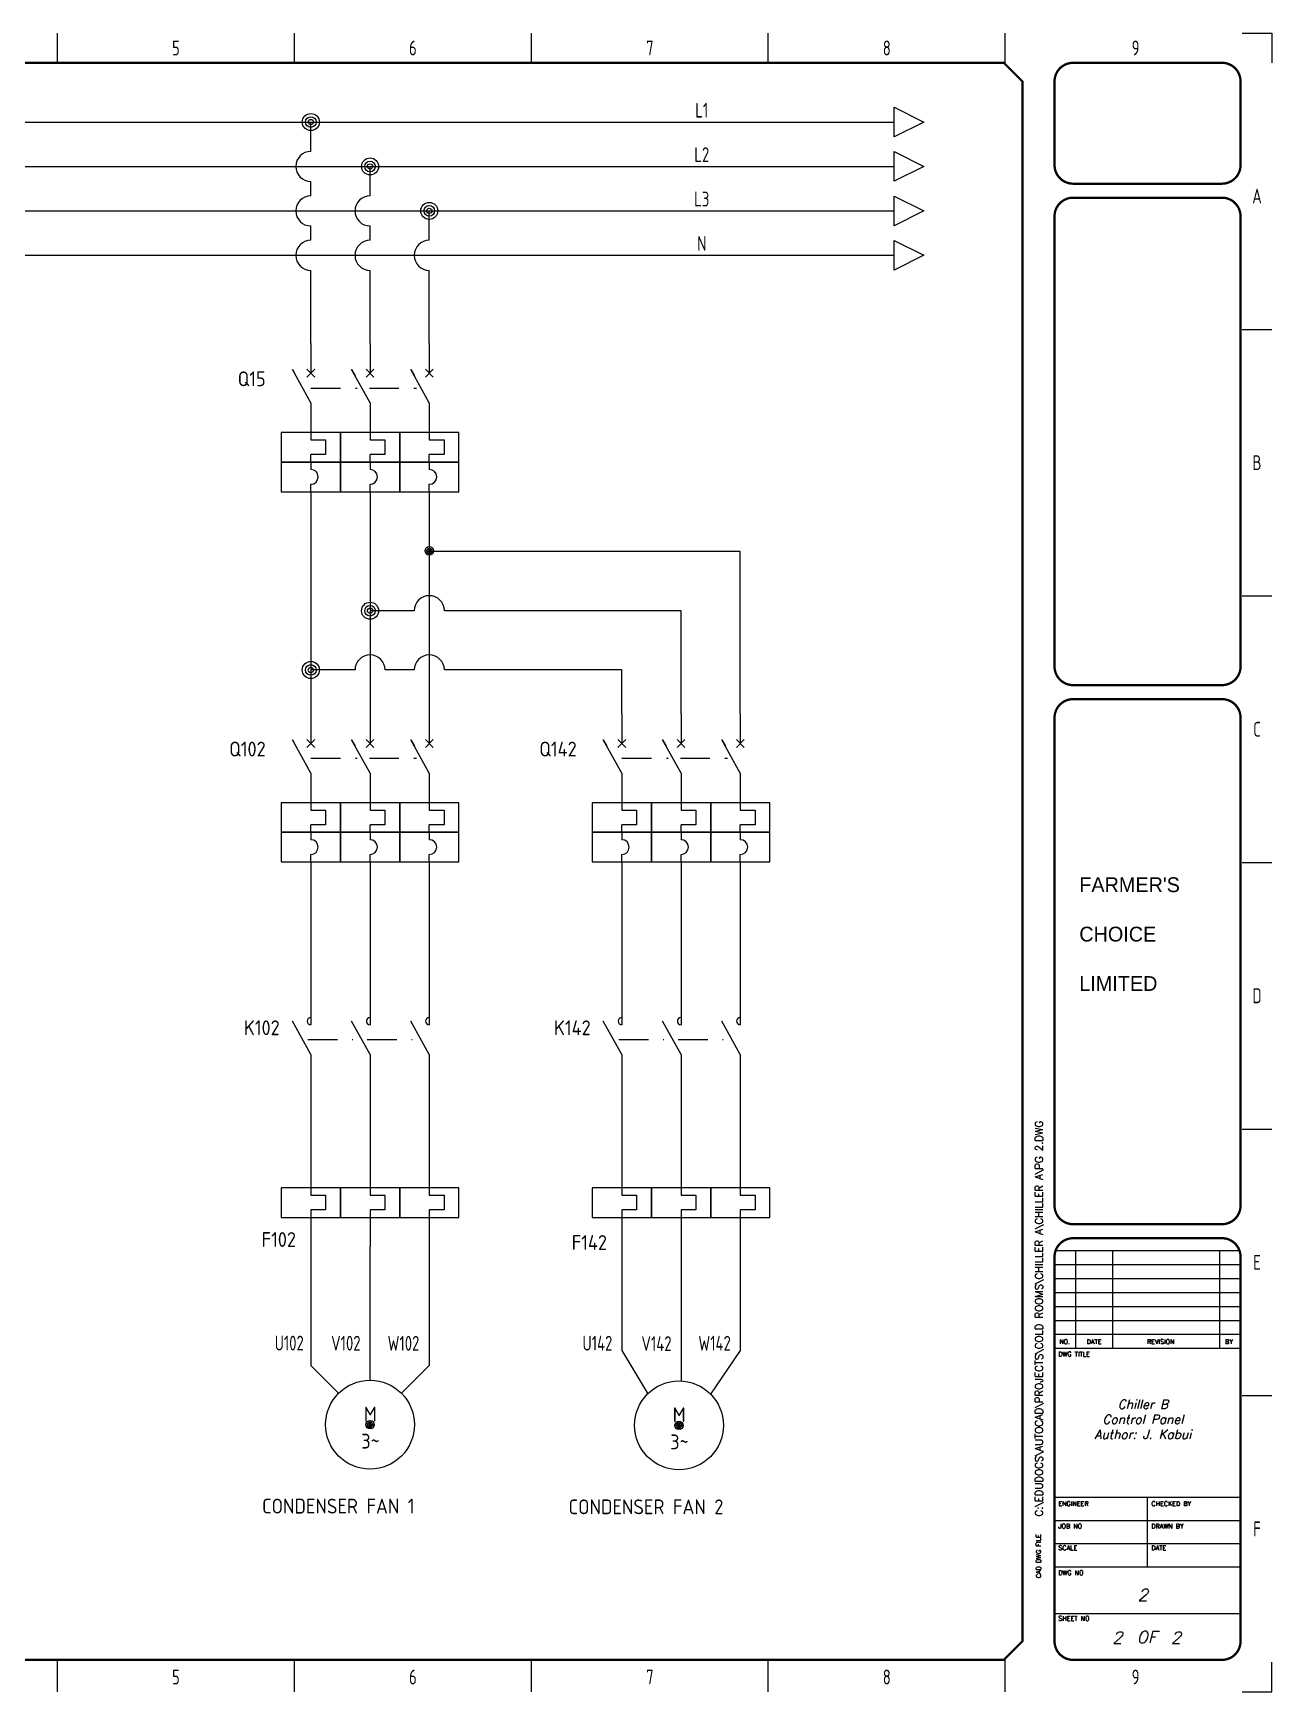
# Model space of a CAD drawing. Extents: x 5 to 415, y 5 to 285.
# Drawn here: x 205.9 to 415, y 5 to 285 of the extents above; entities that cross this region are included whole.
import ezdxf
from ezdxf.enums import TextEntityAlignment as Align

# ---------------------------------------------------------------- set-up
doc = ezdxf.new("R2010")
doc.units = 0
doc.header["$LTSCALE"] = 10
doc.linetypes.add('DASHED', pattern=[0.75, 0.5, -0.25])
for name, color, linetype in [('LINK', 252, 'DASHED'), ('MISC', 4, 'Continuous'), ('SYMS', 7, 'Continuous'), ('TAGS', 4, 'Continuous'), ('TITLE', 7, 'Continuous'), ('Title blocks', 7, 'Continuous'), ('WIRECOPY', 70, 'Continuous'), ('WIREFIXED', 4, 'Continuous'), ('WIRES', 7, 'Continuous')]:
    doc.layers.add(name, color=color, linetype=linetype)
doc.styles.add('ISO8', font='ISO8.shx', dxfattribs={"width": 0.8})
doc.styles.add('ITALIC', font='ITALIC')
doc.styles.add('SIMPLEX', font='simplex')
doc.styles.add('WD_IEC', font='ISOCP2.shx', dxfattribs={"width": 0.9, "height": 4})

# ---------------------------------------------------------------- blocks, each defined once
blk = doc.blocks.new('LOGO')
at = {"insert": (164.54, 58.42), "char_height": 8.749, "attachment_point": 1, "rotation": 270}
blk.add_mtext_dynamic_manual_height_columns("FARMER'S \\P\\PCHOICE \\P\\PLIMITED", width=87.4891, gutter_width=43.74, heights=[0], dxfattribs=at)
blk = doc.blocks.new('Title_blocks_A3')
at = {"layer": 'TITLE'}
for p, q in [((372.89, 276.86), (372.89, 259.33)), ((378.32, 79.49), (409.72, 79.49)), ((381.85, 79.49), (381.85, 63)), ((388.13, 79.49), (388.13, 63)), ((406.19, 79.49), (406.19, 63)), ((378.32, 77.13), (409.72, 77.13)), ((378.32, 74.78), (409.72, 74.78)), ((378.32, 72.42), (409.72, 72.42)), ((378.32, 70.06), (409.72, 70.06)), ((378.32, 67.71), (409.72, 67.71)), ((378.32, 65.35), (409.72, 65.35)), ((378.32, 63), (409.72, 63)), ((372.89, 13.53), (372.89, 37.81)), ((378.32, 37.87), (409.72, 37.87)), ((394.02, 26.1), (394.02, 37.87)), ((378.32, 33.95), (409.72, 33.95)), ((378.32, 30.02), (409.72, 30.02)), ((378.32, 26.1), (409.72, 26.1)), ((378.32, 18.24), (409.72, 18.24))]:
    blk.add_line(p, q, dxfattribs=at)
at = {"layer": 'TITLE', "const_width": 0.392}
blk.add_lwpolyline([(372.89, 13.53), (372.89, 276.86), (369.75, 280), (12.53, 280), (9.39, 276.86), (9.39, 13.53), (12.53, 10.39), (369.75, 10.39)], close=True, dxfattribs=at)
for points in [[(381.46, 280, 0.414214), (378.32, 276.86, 0.414214)], [(409.72, 276.86, 0.414214), (406.58, 280, 0.414214)], [(378.32, 262.73, 0.414214), (381.46, 259.59, 0.414214)], [(406.58, 259.59, 0.414214), (409.72, 262.73, 0.414214)], [(381.46, 257.23, 0.414214), (378.32, 254.09, 0.414214)], [(409.72, 254.09, 0.414214), (406.58, 257.23, 0.414214)], [(378.32, 178.08, 0.414214), (381.46, 174.94, 0.414214)], [(406.58, 174.94, 0.414214), (409.72, 178.08, 0.414214)], [(381.46, 172.58, 0.414214), (378.32, 169.44, 0.414214)], [(409.72, 169.44, 0.414214), (406.58, 172.58, 0.414214)], [(378.32, 87.08, 0.414214), (381.46, 83.94, 0.414214)], [(406.58, 83.94, 0.414214), (409.72, 87.08, 0.414214)], [(381.46, 81.58, 0.414214), (378.32, 78.44, 0.414214)], [(409.72, 78.44, 0.414214), (406.58, 81.58, 0.414214)], [(378.32, 13.53, 0.414214), (381.46, 10.39, 0.414214)], [(406.58, 10.39, 0.414214), (409.72, 13.53, 0.414214)]]:
    blk.add_lwpolyline(points, format="xyb", dxfattribs=at)
for points in [[(406.58, 280), (381.46, 280)], [(378.32, 276.86), (378.32, 262.73)], [(409.72, 276.86), (409.72, 262.73)], [(406.58, 259.59), (381.46, 259.59)], [(406.58, 257.23), (381.46, 257.23)], [(378.32, 254.09), (378.32, 178.08)], [(409.72, 254.09), (409.72, 178.08)], [(381.46, 174.94), (406.58, 174.94)], [(381.46, 172.58), (406.58, 172.58)], [(381.46, 83.94), (406.58, 83.94)], [(381.46, 81.58), (406.58, 81.58)], [(378.32, 78.44), (378.32, 13.53)], [(409.72, 78.44), (409.72, 13.53)], [(381.46, 10.39), (406.58, 10.39)]]:
    blk.add_lwpolyline(points, dxfattribs=at)
at = {"layer": 'TITLE', "color": 7, "const_width": 0.392}
for points in [[(378.32, 169.44), (378.32, 87.08)], [(409.72, 169.44), (409.72, 87.08)]]:
    blk.add_lwpolyline(points, dxfattribs=at)
at = {"layer": 'Title blocks', "color": 2}
for p, q in [((210, 280), (210, 285)), ((410, 145), (415, 145)), ((210, 5), (210, 10.39))]:
    blk.add_line(p, q, dxfattribs=at)
at = {"layer": 'Title blocks', "color": 7}
for p, q in [((250, 280), (250, 285)), ((290, 280), (290, 285)), ((330, 280), (330, 285)), ((370, 280), (370, 285)), ((410, 235), (415, 235)), ((410, 190), (415, 190)), ((410, 100), (415, 100)), ((410, 55), (415, 55)), ((250, 5), (250, 10.39)), ((290, 5), (290, 10.39)), ((330, 5), (330, 10.39)), ((370, 5), (370, 10.64))]:
    blk.add_line(p, q, dxfattribs=at)
at = {"layer": 'Title blocks'}
for points in [[(410, 285), (415, 285), (415, 280)], [(410, 5), (415, 5), (415, 10)]]:
    blk.add_lwpolyline(points, dxfattribs=at)
at = {"xscale": 0.2857500000000073, "yscale": 0.2857500000000073, "zscale": 0.2857500000000073, "rotation": 90}
blk.add_blockref('LOGO', (399.19, 95.48), dxfattribs=at)
at = {"layer": 'TITLE', "color": 1}
for s, height, style, p in [('NO.', 0.785, 'SIMPLEX', (380.02, 64.11)), ('DATE', 0.785, 'SIMPLEX', (384.99, 64.11)), ('REVISION', 0.785, 'SIMPLEX', (396.24, 64.11)), ('BY', 0.785, 'SIMPLEX', (407.76, 64.11)), ('OF', 2, 'ITALIC', (393.89, 14.25))]:
    blk.add_text(s, height=height, dxfattribs=dict(at, style=style)).set_placement(p, align=Align.MIDDLE)
at = {"layer": 'TITLE', "color": 1, "style": 'SIMPLEX'}
for s, p in [('DWG TITLE', (378.97, 61.62)), ('ENGINEER', (378.97, 36.37)), ('CHECKED BY', (394.67, 36.37)), ('JOB NO', (378.97, 32.57)), ('DRAWN BY', (394.67, 32.57)), ('SCALE', (378.97, 28.91)), ('DATE', (394.67, 28.91)), ('DWG NO', (378.97, 24.72)), ('SHEET NO', (378.97, 17))]:
    blk.add_text(s, height=0.785, dxfattribs=at).set_placement(p)
blk.add_text('CAD DWG FILE', height=0.7852, rotation=90, dxfattribs=at).set_placement((376.02, 24.2))
at = {"layer": 'TITLE', "color": 1, "style": 'ITALIC'}
for tag, height, p in [('TITLE#1', 1.5, (393.23, 52.79)), ('TITLE#2', 1.5, (393.23, 50.25)), ('TITLE#3', 1.5, (393.23, 47.71)), ('TITLE#4', 1.5, (393.23, 45.16)), ('DWG#', 2, (393.23, 20.38))]:
    blk.add_attdef(tag, text='', height=height, dxfattribs=at).set_placement(p, align=Align.CENTER)
at = {"layer": 'TITLE', "color": 1, "style": 'SIMPLEX'}
blk.add_attdef('CAD#', (376.32, 34.6), '', height=1.25, rotation=90, dxfattribs=at)
at = {"layer": 'TITLE', "color": 1}
for tag, p, height, style in [('ENGINEER', (381.68, 34.6), 1.25, 'ITALIC'), ('CHKDBY', (396.6, 34.6), 1.25, 'ITALIC'), ('JOB#', (384.53, 30.65), 1.25, 'SIMPLEX'), ('DRAWNBY', (397.48, 30.65), 1.25, 'ITALIC'), ('SCALE', (383.14, 26.88), 1.25, 'SIMPLEX'), ('DATE', (396.4, 26.88), 1.25, 'SIMPLEX'), ('SHTS', (397.95, 13.15), 2, 'ITALIC')]:
    blk.add_attdef(tag, p, '', height=height, dxfattribs=dict(at, style=style))
at = {"layer": 'TITLE', "color": 1, "style": 'ITALIC'}
blk.add_attdef('SH#', text='', height=2, dxfattribs=at).set_placement((389.77, 13.15), align=Align.RIGHT)
at = {"layer": 'TITLE', "color": 7, "flags": 9}
blk.add_attdef('WD_TB', (381.46, 10.39), '', height=1.57, dxfattribs=at)
at = {"layer": 'Title blocks', "style": 'ISO8', "width": 0.8}
for s, p in [('5', (230, 282.5)), ('6', (270, 282.5)), ('7', (310, 282.5)), ('8', (350, 282.5)), ('9', (392, 282.5)), ('A', (412.5, 257.5)), ('B', (412.5, 212.5)), ('C', (412.5, 167.5)), ('D', (412.5, 122.5)), ('E', (412.5, 77.5)), ('F', (412.5, 32.5)), ('5', (230, 7.5)), ('6', (270, 7.5)), ('7', (310, 7.5)), ('8', (350, 7.5)), ('9', (392, 7.5))]:
    blk.add_text(s, height=2.5, dxfattribs=at).set_placement(p, align=Align.MIDDLE)
blk = doc.blocks.new('WD_WNH')
at = {"linetype": 'Continuous', "style": 'WD_IEC', "width": 0.8}
blk.add_attdef('WIRENO', text='', height=2.5, dxfattribs=at).set_placement((0, 0.75), align=Align.CENTER)
at = {"style": 'WD_IEC', "flags": 1}
for tag, p in [('W08USER', (0, 0.375)), ('W04USER', (0, 0.875)), ('W05USER', (0, 0.75)), ('W09USER', (0, 0.25)), ('W03USER', (0, 1)), ('W06USER', (0, 0.625)), ('W07USER', (0, 0.5)), ('W02USER', (0, 1.125)), ('W01USER', (0, 1.25)), ('W10USER', (0, 0.125))]:
    blk.add_attdef(tag, text='', height=0.08, dxfattribs=at).set_placement(p, align=Align.CENTER)
blk = doc.blocks.new('WD_WCH')
at = {"linetype": 'Continuous', "style": 'WD_IEC', "width": 0.8}
blk.add_attdef('WIRECOPY', text='', height=2.5, dxfattribs=at).set_placement((0, 0.75), align=Align.CENTER)
blk = doc.blocks.new('VMS21P')
for p, q in [((0, 7.5), (0, 2.5)), ((0, -2.5), (-3.12, 3.12)), ((0, -2.5), (0, -7.5))]:
    blk.add_line(p, q)
blk.add_arc((0, 3.12), 0.625, 90, 270)
at = {"style": 'WD_IEC'}
for tag, p in [('INST', (-5.25, 6.75)), ('LOC', (-5.25, 3.75)), ('TAG2', (-5.25, 0.75)), ('XREF', (-5.25, -3.75)), ('DESC1', (-5.25, -6.75)), ('DESC2', (-5.25, -9.75)), ('DESC3', (-5.25, -12.75))]:
    blk.add_attdef(tag, text='', height=2.5, dxfattribs=at).set_placement(p, align=Align.RIGHT)
blk.add_attdef('TERM01', text='', height=2, rotation=90, dxfattribs=at).set_placement((-1, 7.5), align=Align.RIGHT)
at = {"style": 'WD_IEC', "flags": 1}
for tag, p, height in [('X2TERM01', (0, 7.5), 0.32), ('X4LINK', (-2.91, 0), 0.32), ('X1LINK', (-0.5, 0), 0.32), ('CONTACT', (4, -3.5), 1), ('FAMILY', (4, -5), 1), ('X8TERM02', (0, -7.5), 0.32)]:
    blk.add_attdef(tag, p, '', height=height, dxfattribs=at)
at = {"style": 'WD_IEC'}
blk.add_attdef('TERM02', (-1, -7.5), '', height=2, rotation=90, dxfattribs=at)
blk = doc.blocks.new('VMO1M11')
blk.add_circle((0, 0), 7.5)
at = {"style": 'WD_IEC'}
for tag, p in [('TERM03', (-0.61, 7.61)), ('TERM04', (-6.53, -6.84)), ('TERM05', (8.5, -7.14))]:
    blk.add_attdef(tag, p, '', height=2, rotation=90, dxfattribs=at)
for tag, p in [('INST', (-13.29, 9.84)), ('LOC', (-13.29, 6.84)), ('TAG1', (-13.29, 3.84)), ('RATING1', (-13.29, -0.21)), ('DESC1', (-13.29, -7.51)), ('DESC2', (-13.29, -10.51)), ('DESC3', (-13.29, -13.51))]:
    blk.add_attdef(tag, text='', height=2.5, dxfattribs=at).set_placement(p, align=Align.RIGHT)
for tag, p in [('TERM01', (-6.5, 6.69)), ('TERM02', (8.52, 7.1)), ('TERM06', (-0.25, -8.24))]:
    blk.add_attdef(tag, text='', height=2, rotation=90, dxfattribs=at).set_placement(p, align=Align.RIGHT)
at = {"style": 'WD_IEC', "flags": 1}
for tag, p, height in [('X0TERM01', (-4.35, 6.11), 0.32), ('X2TERM03', (0, 7.5), 0.32), ('X0TERM02', (4.36, 6.11), 0.32), ('X4LINK', (-7.55, -0.02), 0.32), ('X1LINK', (7.45, -0.02), 0.32), ('MFG', (10.74, -2.06), 1.5), ('CAT', (10.74, -4.56), 1.5), ('ASSYCODE', (10.85, -6.37), 1), ('X0TERM04', (-4.35, -6.11), 0.32), ('X8TERM06', (0, -7.5), 0.32), ('X0TERM05', (4.36, -6.11), 0.32), ('FAMILY', (10.85, -7.87), 1), ('CATDESC', (10.85, -9.37), 1)]:
    blk.add_attdef(tag, p, '', height=height, dxfattribs=at)
at = {"style": 'WD_IEC'}
for tag, p in [('M', (0.03, 0.56)), ('3~', (0.06, -4.04))]:
    blk.add_attdef(tag, text='', height=2.5, dxfattribs=at).set_placement(p, align=Align.CENTER)
at = {"lineweight": 15, "style": 'WD_IEC'}
blk.add_attdef('XREF', text='', height=2.5, dxfattribs=at).set_placement((-13.29, -4.51), align=Align.RIGHT)
at = {"style": 'WD_IEC', "width": 0.9}
blk.add_attdef('WDTAGALT', text='', height=2.5, dxfattribs=at).set_placement((-13.29, -16.51), align=Align.RIGHT)
blk = doc.blocks.new('WDDOT')
for radius in [0.72, 0.449, 0.223]:
    blk.add_circle((0, 0), radius)
blk = doc.blocks.new('VOL1')
for p, q in [((0, 7.5), (0, 1.25)), ((-5, 2.5), (-5, -2.5)), ((5, 2.5), (-5, 2.5)), ((0, 1.25), (2.5, 1.25)), ((2.5, 1.25), (2.5, -1.25)), ((5, -2.5), (5, 2.5)), ((-5, -2.5), (5, -2.5)), ((0, -1.25), (0, -7.5)), ((2.5, -1.25), (0, -1.25))]:
    blk.add_line(p, q)
at = {"style": 'WD_IEC'}
for tag, p in [('INST', (-6.5, 9)), ('LOC', (-6.5, 5.5)), ('TAG1', (-6.5, 2)), ('RATING1', (-6.5, -2.5)), ('XREF', (-6.5, -6.5)), ('DESC1', (-6.5, -10.35)), ('DESC2', (-6.5, -13.85)), ('DESC3', (-6.5, -17.35))]:
    blk.add_attdef(tag, text='', height=2.5, dxfattribs=at).set_placement(p, align=Align.RIGHT)
blk.add_attdef('TERM01', text='', height=2, rotation=90, dxfattribs=at).set_placement((-1, 7.5), align=Align.RIGHT)
at = {"style": 'WD_IEC', "flags": 1}
for tag, p, height in [('X2TERM01', (0, 7.5), 0.32), ('MFG', (2.75, 6.5), 1.5), ('CAT', (2.75, 4), 1.5), ('X4LINK', (-5, 0), 0.32), ('X1LINK', (5, 0), 0.32), ('ASSYCODE', (1, -4), 1), ('FAMILY', (1, -5.5), 1), ('X8TERM02', (0, -7.5), 0.32), ('CATDESC', (1, -7), 1)]:
    blk.add_attdef(tag, p, '', height=height, dxfattribs=at)
at = {"style": 'WD_IEC'}
blk.add_attdef('TERM02', (-1, -7.5), '', height=2, rotation=90, dxfattribs=at)
blk = doc.blocks.new('VOL2')
for p, q in [((0, 7.5), (0, 1.25)), ((-5, 2.5), (-5, -2.5)), ((5, 2.5), (-5, 2.5)), ((0, 1.25), (2.5, 1.25)), ((2.5, 1.25), (2.5, -1.25)), ((5, -2.5), (5, 2.5)), ((-5, -2.5), (5, -2.5)), ((0, -1.25), (0, -7.5)), ((2.5, -1.25), (0, -1.25))]:
    blk.add_line(p, q)
at = {"style": 'WD_IEC'}
for tag, p in [('INST', (-6.5, 9)), ('LOC', (-6.5, 5.5)), ('TAG2', (-6.5, 2)), ('RATING1', (-6.5, -2.5)), ('XREF', (-6.5, -6.5)), ('DESC1', (-6.5, -10.35)), ('DESC2', (-6.5, -13.85)), ('DESC3', (-6.5, -17.35))]:
    blk.add_attdef(tag, text='', height=2.5, dxfattribs=at).set_placement(p, align=Align.RIGHT)
blk.add_attdef('TERM01', text='', height=2, rotation=90, dxfattribs=at).set_placement((-1, 7.5), align=Align.RIGHT)
at = {"style": 'WD_IEC', "flags": 1}
for tag, p, height in [('X2TERM01', (0, 7.5), 0.32), ('X4LINK', (-5, 0), 0.32), ('X1LINK', (5, 0), 0.32), ('FAMILY', (1, -5.5), 1), ('X8TERM02', (0, -7.5), 0.32)]:
    blk.add_attdef(tag, p, '', height=height, dxfattribs=at)
at = {"style": 'WD_IEC'}
blk.add_attdef('TERM02', (-1, -7.5), '', height=2, rotation=90, dxfattribs=at)
blk = doc.blocks.new('VCB11Q9')
for p, q in [((0, 7.5), (0, 2.5)), ((0, -2.5), (-3.12, 3.12)), ((-3.12, 3.12), (-2.52, 2.03)), ((-0.66, 1.84), (0.66, 3.16)), ((-0.66, 3.16), (0.66, 1.84)), ((0, -2.5), (0, -7.5)), ((0, -7.5), (0, -8.75)), ((0, -8.75), (2.5, -8.75)), ((2.5, -8.75), (2.5, -11.25)), ((0, -12.5), (0, -11.25)), ((2.5, -11.25), (0, -11.25)), ((0, -12.5), (0, -13.75)), ((0, -17.5), (0, -16.25)), ((0, -17.5), (0, -22.5))]:
    blk.add_line(p, q)
for points in [[(-5, -7.5), (-5, -12.5), (5, -12.5), (5, -7.5)], [(-5, -12.5), (-5, -17.5), (5, -17.5), (5, -12.5)]]:
    blk.add_lwpolyline(points, close=True)
blk.add_arc((0, -15), 1.25, 270, 90)
at = {"style": 'WD_IEC'}
for tag, p in [('INST', (-7.62, 6.3)), ('LOC', (-7.62, 3.3)), ('TAG1', (-7.62, 0.3)), ('RATING1', (-7.62, -2.7)), ('DESC1', (-7.62, -15.05)), ('DESC2', (-7.62, -18.05)), ('DESC3', (-7.62, -21.05))]:
    blk.add_attdef(tag, text='', height=2.5, dxfattribs=at).set_placement(p, align=Align.RIGHT)
blk.add_attdef('TERM01', text='', height=2, rotation=90, dxfattribs=at).set_placement((-1, 7.5), align=Align.RIGHT)
at = {"style": 'WD_IEC', "flags": 1}
for tag, p, height in [('X2TERM01', (0, 7.5), 0.32), ('X4LINK', (-2.15, 0), 0.32), ('X1LINK', (0.02, 0), 0.32), ('CONTACT', (-5.15, -7.55), 1), ('COMMON', (-3.9, -8.8), 1), ('ASSYCODE', (0.69, -18.77), 1), ('FAMILY', (0.69, -20.27), 1), ('X8TERM02', (0, -22.5), 0.32), ('CATDESC', (0.69, -21.77), 1)]:
    blk.add_attdef(tag, p, '', height=height, dxfattribs=at)
at = {"style": 'WD_IEC', "flags": 9}
for tag, p in [('MFG', (7.81, 5.44)), ('CAT', (7.81, 2.94))]:
    blk.add_attdef(tag, text='', height=1.5, dxfattribs=at).set_placement(p, align=Align.RIGHT)
at = {"lineweight": 15, "style": 'WD_IEC'}
blk.add_attdef('XREF', text='', height=2.5, dxfattribs=at).set_placement((-7.62, -12.05), align=Align.RIGHT)
at = {"style": 'WD_IEC'}
blk.add_attdef('TERM02', (-1, -22.5), '', height=2, rotation=90, dxfattribs=at)
blk = doc.blocks.new('VCB21Q9')
for p, q in [((0, 7.5), (0, 2.5)), ((0, -2.5), (-3.12, 3.12)), ((-3.12, 3.12), (-2.52, 2.03)), ((-0.66, 1.84), (0.66, 3.16)), ((-0.66, 3.16), (0.66, 1.84)), ((0, -2.5), (0, -7.5)), ((0, -7.5), (0, -8.75)), ((0, -8.75), (2.5, -8.75)), ((2.5, -8.75), (2.5, -11.25)), ((0, -12.5), (0, -11.25)), ((2.5, -11.25), (0, -11.25)), ((0, -12.5), (0, -13.75)), ((0, -17.5), (0, -16.25)), ((0, -17.5), (0, -22.5))]:
    blk.add_line(p, q)
for points in [[(-5, -7.5), (-5, -12.5), (5, -12.5), (5, -7.5)], [(-5, -12.5), (-5, -17.5), (5, -17.5), (5, -12.5)]]:
    blk.add_lwpolyline(points, close=True)
blk.add_arc((0, -15), 1.25, 270, 90)
at = {"style": 'WD_IEC'}
for tag, p in [('INST', (-5.27, 9.9)), ('LOC', (-5.27, 6.9)), ('TAG2', (-5.27, 3.9)), ('DESC1', (-8.42, -12.55)), ('DESC2', (-8.42, -15.55)), ('DESC3', (-8.42, -18.55))]:
    blk.add_attdef(tag, text='', height=2.5, dxfattribs=at).set_placement(p, align=Align.RIGHT)
blk.add_attdef('TERM01', text='', height=2, rotation=90, dxfattribs=at).set_placement((-1, 7.5), align=Align.RIGHT)
at = {"style": 'WD_IEC', "flags": 1}
for tag, p, height in [('X2TERM01', (0, 7.5), 0.32), ('X4LINK', (-2.15, 0), 0.32), ('X1LINK', (-0.13, 0), 0.32), ('CONTACT', (-5.15, -7.55), 1), ('FAMILY', (0.69, -20.27), 1), ('X8TERM02', (0, -22.5), 0.32)]:
    blk.add_attdef(tag, p, '', height=height, dxfattribs=at)
at = {"lineweight": 15, "style": 'WD_IEC'}
blk.add_attdef('XREF', text='', height=2.5, dxfattribs=at).set_placement((-8.42, -6.55), align=Align.RIGHT)
at = {"style": 'WD_IEC', "flags": 1}
blk.add_attdef('RATING1', text='', height=2.5, dxfattribs=at).set_placement((-8.42, -9.55), align=Align.RIGHT)
at = {"style": 'WD_IEC'}
blk.add_attdef('TERM02', (-1, -22.5), '', height=2, rotation=90, dxfattribs=at)
blk = doc.blocks.new('WD_WNV')
at = {"linetype": 'Continuous', "style": 'WD_IEC', "width": 0.8}
blk.add_attdef('WIRENO', text='', height=2.5, dxfattribs=at).set_placement((-1.6, 0), align=Align.MIDDLE_RIGHT)
at = {"style": 'WD_IEC', "flags": 1}
for tag, p in [('W08USER', (-1, 0.375)), ('W04USER', (-1, 0.875)), ('W05USER', (-1, 0.75)), ('W09USER', (-1, 0.25)), ('W03USER', (-1, 1)), ('W06USER', (-1, 0.625)), ('W07USER', (-1, 0.5)), ('W02USER', (-1, 1.125)), ('W01USER', (-1, 1.25)), ('W10USER', (-1, 0.125))]:
    blk.add_attdef(tag, text='', height=0.08, dxfattribs=at).set_placement(p, align=Align.CENTER)

msp = doc.modelspace()

# ---------------------------------------------------------------- linework, layer by layer
for p, q in [((305.27, 62.6), (309.67, 55.33)), ((325.27, 62.6), (320.25, 55.25)), ((252.77, 60.1), (255.27, 57.6)), ((272.77, 60.1), (270.27, 57.6)), ((255.27, 57.6), (257.47, 55.4)), ((270.27, 57.6), (268.07, 55.4)), ((262.77, 50.1), (262.54, 50.78)), ((262.77, 50.1), (263, 50.78)), ((314.92, 49.98), (314.69, 50.66)), ((314.92, 49.98), (315.15, 50.66)), ((262.77, 50.1), (262.54, 49.41)), ((262.77, 50.1), (262.77, 49.38)), ((262.77, 50.1), (263, 49.41)), ((262.77, 50.1), (263.49, 50.1)), ((262.77, 50.1), (262.77, 49.38)), ((262.99, 50.1), (263.22, 50.1)), ((270.27, 50.1), (270.27, 50.09)), ((314.92, 49.98), (314.69, 49.3)), ((314.92, 49.98), (314.92, 49.26)), ((314.92, 49.98), (315.15, 49.3)), ((314.92, 49.98), (315.64, 49.98)), ((314.92, 49.98), (314.92, 49.26)), ((315.14, 49.98), (315.37, 49.98)), ((322.42, 49.98), (322.42, 49.98))]:
    msp.add_line(p, q)
for points in [[(351.27, 272.5), (356.27, 270), (351.27, 267.5)], [(351.27, 265), (356.27, 262.5), (351.27, 260)], [(351.27, 257.5), (356.27, 255), (351.27, 252.5)], [(351.27, 250), (356.27, 247.5), (351.27, 245)]]:
    msp.add_lwpolyline(points, close=True)
at = {"layer": 'LINK'}
for points in [[(252.8, 225.1), (260.62, 225.1)], [(262.65, 225.1), (270.62, 225.1)], [(252.8, 162.6), (260.62, 162.6)], [(262.65, 162.6), (270.62, 162.6)], [(305.3, 162.6), (313.12, 162.6)], [(315.15, 162.6), (323.12, 162.6)], [(252.27, 115.1), (259.86, 115.1)], [(262.27, 115.1), (269.86, 115.1)], [(304.77, 115.1), (312.36, 115.1)], [(314.77, 115.1), (322.36, 115.1)], [(257.77, 87.6), (257.77, 87.6)], [(267.77, 87.6), (267.77, 87.6)], [(310.27, 87.6), (310.27, 87.6)], [(320.27, 87.6), (320.27, 87.6)]]:
    msp.add_lwpolyline(points, dxfattribs=at)
at = {"layer": 'WIRES'}
for p, q in [((43.05, 270), (351.27, 270)), ((252.77, 265.04), (252.77, 270)), ((42.5, 262.5), (351.27, 262.5)), ((262.77, 257.54), (262.77, 262.5)), ((252.77, 257.54), (252.77, 259.96)), ((42.5, 255), (351.27, 255)), ((272.77, 250.04), (272.77, 255)), ((252.77, 250.04), (252.77, 252.46)), ((262.77, 250.04), (262.77, 252.46)), ((42.5, 247.5), (351.27, 247.5)), ((252.77, 232.6), (252.77, 244.96)), ((262.77, 232.6), (262.77, 244.96)), ((272.77, 232.6), (272.77, 244.96)), ((252.77, 202.6), (252.77, 170.1)), ((262.77, 202.6), (262.77, 170.1)), ((272.77, 202.6), (272.77, 170.1)), ((325.27, 197.52), (272.56, 197.52)), ((325.27, 170.1), (325.27, 197.52)), ((270.23, 187.5), (262.77, 187.5)), ((315.27, 187.5), (275.31, 187.5)), ((315.27, 170.1), (315.27, 187.5)), ((260.23, 177.5), (252.77, 177.5)), ((270.23, 177.5), (265.31, 177.5)), ((305.27, 177.5), (275.31, 177.5)), ((305.27, 170.1), (305.27, 177.5)), ((252.77, 140.1), (252.77, 122.6)), ((262.77, 140.1), (262.77, 122.6)), ((272.77, 140.1), (272.77, 122.6)), ((305.27, 140.1), (305.27, 122.6)), ((315.27, 140.1), (315.27, 122.6)), ((325.27, 140.1), (325.27, 122.6)), ((252.77, 107.6), (252.77, 95.1)), ((262.77, 107.6), (262.77, 95.1)), ((272.77, 107.6), (272.77, 95.1)), ((305.27, 107.6), (305.27, 95.1)), ((315.27, 107.6), (315.27, 95.1)), ((325.27, 107.6), (325.27, 95.1)), ((252.77, 80.1), (252.77, 60.1)), ((262.77, 57.6), (262.77, 80.1)), ((272.77, 80.1), (272.77, 60.1)), ((305.27, 80.1), (305.27, 62.6)), ((315.27, 80.1), (315.27, 57.48)), ((325.27, 80.1), (325.27, 62.6)), ((262.35, 49.51), (262.77, 50.1)), ((314.5, 49.39), (314.92, 49.98))]:
    msp.add_line(p, q, dxfattribs=at)
for centre, start, end in [((252.77, 262.5), 90, 270), ((252.77, 255), 90, 270), ((262.77, 255), 90, 270), ((252.77, 247.5), 90, 270), ((262.77, 247.5), 90, 270), ((272.77, 247.5), 90, 270), ((272.77, 187.5), 0, 180), ((262.77, 177.5), 0, 180), ((272.77, 177.5), 0, 180)]:
    msp.add_arc(centre, 2.54, start, end, dxfattribs=at)

# ---------------------------------------------------------------- block references
at = {"layer": 'SYMS'}
ref = msp.add_blockref('Title_blocks_A3', (0, 0), dxfattribs=at)
ref.add_attrib('TITLE#1', 'Chiller B', dxfattribs={"layer": 'TITLE', "color": 1, "height": 1.5, "style": 'ITALIC'}).set_placement((393.23, 52.79), align=Align.CENTER)
ref.add_attrib('CAD#', 'C:\\EDUDOCS\\AUTOCAD\\PROJECTS\\COLD ROOMS\\CHILLER A\\CHILLER A\\PG 2.DWG', (376.32, 34.6), dxfattribs={"layer": 'TITLE', "color": 1, "height": 1.25, "rotation": 90, "style": 'SIMPLEX'})
ref.add_attrib('SH#', '2', dxfattribs={"layer": 'TITLE', "color": 1, "height": 2, "style": 'ITALIC'}).set_placement((389.77, 13.15), align=Align.RIGHT)
ref.add_attrib('TITLE#2', 'Control Panel', dxfattribs={"layer": 'TITLE', "color": 1, "height": 1.5, "style": 'ITALIC'}).set_placement((393.23, 50.25), align=Align.CENTER)
ref.add_attrib('TITLE#3', 'Author: J. Kabui', dxfattribs={"layer": 'TITLE', "color": 1, "height": 1.5, "style": 'ITALIC'}).set_placement((393.23, 47.71), align=Align.CENTER)
ref.add_attrib('DWG#', '2', dxfattribs={"layer": 'TITLE', "color": 1, "height": 2, "style": 'ITALIC'}).set_placement((393.23, 20.38), align=Align.CENTER)
ref.add_attrib('SHTS', '2', (397.95, 13.15), dxfattribs={"layer": 'TITLE', "color": 1, "height": 2, "style": 'ITALIC'})
at = {"layer": 'SYMS', "xscale": 2, "yscale": 2, "zscale": 2}
for p in [(252.77, 270), (262.77, 262.5), (272.77, 255), (262.77, 187.5), (252.77, 177.5)]:
    msp.add_blockref('WDDOT', p, dxfattribs=at)
at = {"layer": 'SYMS'}
ref = msp.add_blockref('VCB11Q9', (252.77, 225.1), dxfattribs=at)
ref.add_attrib('TAG1', 'Q15', dxfattribs={"layer": 'TAGS', "height": 2.5, "style": 'WD_IEC'}).set_placement((245.15, 225.4), align=Align.RIGHT)
for name, p in [('VCB21Q9', (262.77, 225.1)), ('VCB21Q9', (272.77, 225.1)), ('WDDOT', (272.77, 197.6)), ('VCB21Q9', (262.77, 162.6)), ('VCB21Q9', (272.77, 162.6)), ('VCB21Q9', (315.27, 162.6)), ('VCB21Q9', (325.27, 162.6)), ('VMS21P', (262.77, 115.1)), ('VMS21P', (272.77, 115.1)), ('VMS21P', (315.27, 115.1)), ('VMS21P', (325.27, 115.1)), ('VOL2', (262.77, 87.6)), ('VOL2', (272.77, 87.6)), ('VOL2', (315.27, 87.6)), ('VOL2', (325.27, 87.6)), ('WDDOT', (262.77, 50.1)), ('WDDOT', (314.92, 49.98))]:
    msp.add_blockref(name, p, dxfattribs=at)
ref = msp.add_blockref('VCB11Q9', (252.77, 162.6), dxfattribs=at)
ref.add_attrib('TAG1', 'Q102', dxfattribs={"layer": 'TAGS', "height": 2.5, "style": 'WD_IEC'}).set_placement((245.15, 162.9), align=Align.RIGHT)
ref = msp.add_blockref('VCB11Q9', (305.27, 162.6), dxfattribs=at)
ref.add_attrib('TAG1', 'Q142', dxfattribs={"layer": 'TAGS', "height": 2.5, "style": 'WD_IEC'}).set_placement((297.65, 162.9), align=Align.RIGHT)
ref = msp.add_blockref('VMS21P', (252.77, 115.1), dxfattribs=at)
ref.add_attrib('TAG2', 'K102', dxfattribs={"layer": 'TAGS', "height": 2.5, "style": 'WD_IEC'}).set_placement((247.52, 115.85), align=Align.RIGHT)
ref = msp.add_blockref('VMS21P', (305.27, 115.1), dxfattribs=at)
ref.add_attrib('TAG2', 'K142', dxfattribs={"layer": 'TAGS', "height": 2.5, "style": 'WD_IEC'}).set_placement((300.02, 115.85), align=Align.RIGHT)
ref = msp.add_blockref('VOL1', (252.77, 87.6), dxfattribs=at)
ref.add_attrib('TAG1', 'F102', dxfattribs={"layer": 'TAGS', "height": 2.5, "style": 'WD_IEC'}).set_placement((250.27, 80.1), align=Align.RIGHT)
ref = msp.add_blockref('VOL1', (305.27, 87.6), dxfattribs=at)
ref.add_attrib('TAG1', 'F142', dxfattribs={"layer": 'TAGS', "height": 2.5, "style": 'WD_IEC'}).set_placement((302.77, 79.6), align=Align.RIGHT)
ref = msp.add_blockref('VMO1M11', (262.77, 50.1), dxfattribs=at)
ref.add_attrib('M', 'M', dxfattribs={"layer": 'MISC', "height": 2.5, "style": 'WD_IEC'}).set_placement((262.8, 50.65), align=Align.CENTER)
ref.add_attrib('3~', '3~', dxfattribs={"layer": 'MISC', "height": 2.5, "style": 'WD_IEC'}).set_placement((262.84, 46.06), align=Align.CENTER)
ref.add_attrib('TAG1', 'CONDENSER FAN 1', dxfattribs={"layer": 'TAGS', "height": 2.5, "style": 'WD_IEC'}).set_placement((270.27, 35.1), align=Align.RIGHT)
ref = msp.add_blockref('VMO1M11', (314.92, 49.98), dxfattribs=at)
ref.add_attrib('M', 'M', dxfattribs={"layer": 'MISC', "height": 2.5, "style": 'WD_IEC'}).set_placement((314.95, 50.53), align=Align.CENTER)
ref.add_attrib('3~', '3~', dxfattribs={"layer": 'MISC', "height": 2.5, "style": 'WD_IEC'}).set_placement((314.99, 45.94), align=Align.CENTER)
ref.add_attrib('TAG1', 'CONDENSER FAN 2', dxfattribs={"layer": 'TAGS', "height": 2.5, "style": 'WD_IEC'}).set_placement((322.42, 34.98), align=Align.RIGHT)
at = {"layer": 'WIRECOPY'}
ref = msp.add_blockref('WD_WCH', (318.77, 247.5), dxfattribs=at)
ref.add_attrib('WIRECOPY', 'N', dxfattribs={"linetype": 'Continuous', "height": 2.5, "style": 'WD_IEC', "width": 0.8}).set_placement((318.77, 248.25), align=Align.CENTER)
at = {"layer": 'WIREFIXED'}
ref = msp.add_blockref('WD_WNH', (318.77, 270), dxfattribs=at)
ref.add_attrib('WIRENOF', 'L1', dxfattribs={"linetype": 'Continuous', "height": 2.5, "style": 'WD_IEC', "width": 0.8}).set_placement((318.77, 270.75), align=Align.CENTER)
ref = msp.add_blockref('WD_WNH', (318.77, 262.5), dxfattribs=at)
ref.add_attrib('WIRENOF', 'L2', dxfattribs={"linetype": 'Continuous', "height": 2.5, "style": 'WD_IEC', "width": 0.8}).set_placement((318.77, 263.25), align=Align.CENTER)
ref = msp.add_blockref('WD_WNH', (318.77, 255), dxfattribs=at)
ref.add_attrib('WIRENOF', 'L3', dxfattribs={"linetype": 'Continuous', "height": 2.5, "style": 'WD_IEC', "width": 0.8}).set_placement((318.77, 255.75), align=Align.CENTER)
ref = msp.add_blockref('WD_WNV', (253.18, 63.87), dxfattribs=at)
ref.add_attrib('WIRENOF', 'U102', dxfattribs={"linetype": 'Continuous', "height": 2.5, "style": 'WD_IEC', "width": 0.8}).set_placement((251.58, 63.87), align=Align.MIDDLE_RIGHT)
ref = msp.add_blockref('WD_WNV', (262.77, 63.85), dxfattribs=at)
ref.add_attrib('WIRENOF', 'V102', dxfattribs={"linetype": 'Continuous', "height": 2.5, "style": 'WD_IEC', "width": 0.8}).set_placement((261.17, 63.85), align=Align.MIDDLE_RIGHT)
ref = msp.add_blockref('WD_WNV', (272.69, 63.83), dxfattribs=at)
ref.add_attrib('WIRENOF', 'W102', dxfattribs={"linetype": 'Continuous', "height": 2.5, "style": 'WD_IEC', "width": 0.8}).set_placement((271.09, 63.83), align=Align.MIDDLE_RIGHT)
ref = msp.add_blockref('WD_WNV', (305.27, 63.85), dxfattribs=at)
ref.add_attrib('WIRENOF', 'U142', dxfattribs={"linetype": 'Continuous', "height": 2.5, "style": 'WD_IEC', "width": 0.8}).set_placement((303.67, 63.85), align=Align.MIDDLE_RIGHT)
ref = msp.add_blockref('WD_WNV', (315.27, 63.79), dxfattribs=at)
ref.add_attrib('WIRENOF', 'V142', dxfattribs={"linetype": 'Continuous', "height": 2.5, "style": 'WD_IEC', "width": 0.8}).set_placement((313.67, 63.79), align=Align.MIDDLE_RIGHT)
ref = msp.add_blockref('WD_WNV', (325.27, 63.85), dxfattribs=at)
ref.add_attrib('WIRENOF', 'W142', dxfattribs={"linetype": 'Continuous', "height": 2.5, "style": 'WD_IEC', "width": 0.8}).set_placement((323.67, 63.85), align=Align.MIDDLE_RIGHT)

doc.saveas('drawing.dxf')
